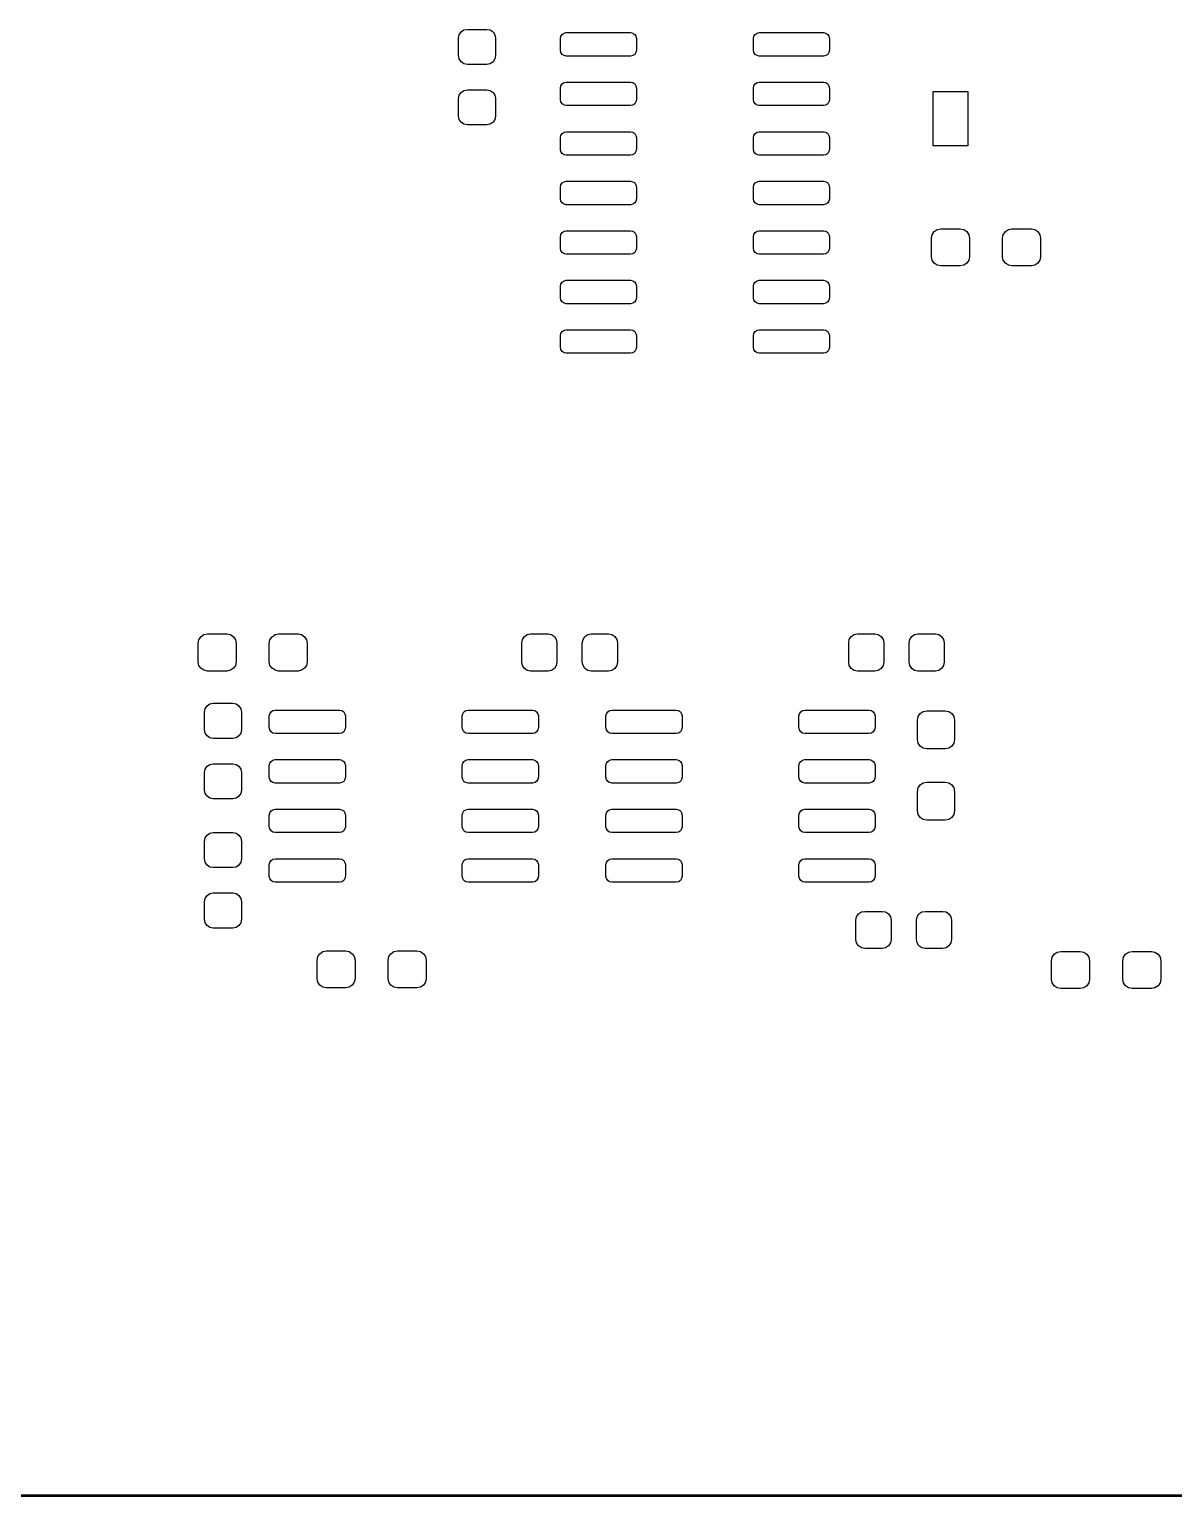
# Model space of a CAD drawing. Header units: inches. Extents: x 0.4 to 23, y -16.1 to -0.4.
# Drawn here: x 15.614 to 16.769, y -9.111 to -7.63 of the extents above; entities that cross this region are included whole.
import ezdxf

# ---------------------------------------------------------------- set-up
doc = ezdxf.new("R2010")
doc.units = ezdxf.units.IN
doc.header["$MEASUREMENT"] = 0
doc.layers.add('F.Paste', color=253, linetype='CONTINUOUS', true_color=0xb4a09a)

msp = doc.modelspace()

# ---------------------------------------------------------------- linework, layer by layer
at = {"layer": 'F.Paste', "linetype": 'CONTINUOUS'}
for p, q in [((16.0473, -7.6386), (16.048, -7.6352)), ((16.0473, -7.6563), (16.0473, -7.6386)), ((16.048, -7.6352), (16.0499, -7.6324)), ((16.0499, -7.6324), (16.0528, -7.6304)), ((16.0528, -7.6304), (16.0562, -7.6298)), ((16.0562, -7.6298), (16.0758, -7.6298)), ((16.0758, -7.6298), (16.0792, -7.6304)), ((16.0792, -7.6304), (16.0821, -7.6324)), ((16.0821, -7.6324), (16.084, -7.6352)), ((16.084, -7.6352), (16.0847, -7.6386)), ((16.0847, -7.6386), (16.0847, -7.6563)), ((16.1502, -7.639), (16.1506, -7.6368)), ((16.1502, -7.6509), (16.1502, -7.639)), ((16.1506, -7.6368), (16.1519, -7.6349)), ((16.1519, -7.6349), (16.1538, -7.6336)), ((16.1538, -7.6336), (16.1561, -7.6331)), ((16.1561, -7.6331), (16.221, -7.6331)), ((16.221, -7.6331), (16.2233, -7.6336)), ((16.2233, -7.6336), (16.2252, -7.6349)), ((16.2252, -7.6349), (16.2265, -7.6368)), ((16.2265, -7.6368), (16.2269, -7.639)), ((16.2269, -7.639), (16.2269, -7.6509)), ((16.3451, -7.639), (16.3455, -7.6368)), ((16.3451, -7.6509), (16.3451, -7.639)), ((16.3455, -7.6368), (16.3468, -7.6349)), ((16.3468, -7.6349), (16.3487, -7.6336)), ((16.3487, -7.6336), (16.351, -7.6331)), ((16.351, -7.6331), (16.4159, -7.6331)), ((16.4159, -7.6331), (16.4182, -7.6336)), ((16.4182, -7.6336), (16.4201, -7.6349)), ((16.4201, -7.6349), (16.4214, -7.6368)), ((16.4214, -7.6368), (16.4218, -7.639)), ((16.4218, -7.639), (16.4218, -7.6509)), ((16.048, -7.6597), (16.0473, -7.6563)), ((16.0847, -7.6563), (16.084, -7.6597)), ((16.1506, -7.6531), (16.1502, -7.6509)), ((16.1519, -7.655), (16.1506, -7.6531)), ((16.1538, -7.6563), (16.1519, -7.655)), ((16.1561, -7.6568), (16.1538, -7.6563)), ((16.221, -7.6568), (16.1561, -7.6568)), ((16.2233, -7.6563), (16.221, -7.6568)), ((16.2252, -7.655), (16.2233, -7.6563)), ((16.2265, -7.6531), (16.2252, -7.655)), ((16.2269, -7.6509), (16.2265, -7.6531)), ((16.3455, -7.6531), (16.3451, -7.6509)), ((16.3468, -7.655), (16.3455, -7.6531)), ((16.3487, -7.6563), (16.3468, -7.655)), ((16.351, -7.6568), (16.3487, -7.6563)), ((16.4159, -7.6568), (16.351, -7.6568)), ((16.4182, -7.6563), (16.4159, -7.6568)), ((16.4201, -7.655), (16.4182, -7.6563)), ((16.4214, -7.6531), (16.4201, -7.655)), ((16.4218, -7.6509), (16.4214, -7.6531)), ((16.0499, -7.6626), (16.048, -7.6597)), ((16.0528, -7.6645), (16.0499, -7.6626)), ((16.0562, -7.6652), (16.0528, -7.6645)), ((16.0758, -7.6652), (16.0562, -7.6652)), ((16.0792, -7.6645), (16.0758, -7.6652)), ((16.0821, -7.6626), (16.0792, -7.6645)), ((16.084, -7.6597), (16.0821, -7.6626)), ((16.1502, -7.689), (16.1506, -7.6868)), ((16.1506, -7.6868), (16.1519, -7.6849)), ((16.1519, -7.6849), (16.1538, -7.6836)), ((16.1538, -7.6836), (16.1561, -7.6831)), ((16.1561, -7.6831), (16.221, -7.6831)), ((16.221, -7.6831), (16.2233, -7.6836)), ((16.2233, -7.6836), (16.2252, -7.6849)), ((16.2252, -7.6849), (16.2265, -7.6868)), ((16.2265, -7.6868), (16.2269, -7.689)), ((16.3451, -7.689), (16.3455, -7.6868)), ((16.3455, -7.6868), (16.3468, -7.6849)), ((16.3468, -7.6849), (16.3487, -7.6836)), ((16.3487, -7.6836), (16.351, -7.6831)), ((16.351, -7.6831), (16.4159, -7.6831)), ((16.4159, -7.6831), (16.4182, -7.6836)), ((16.4182, -7.6836), (16.4201, -7.6849)), ((16.4201, -7.6849), (16.4214, -7.6868)), ((16.4214, -7.6868), (16.4218, -7.689)), ((16.0473, -7.6997), (16.048, -7.6963)), ((16.0473, -7.7174), (16.0473, -7.6997)), ((16.048, -7.6963), (16.0499, -7.6934)), ((16.0499, -7.6934), (16.0528, -7.6915)), ((16.0528, -7.6915), (16.0562, -7.6908)), ((16.0562, -7.6908), (16.0758, -7.6908)), ((16.0758, -7.6908), (16.0792, -7.6915)), ((16.0792, -7.6915), (16.0821, -7.6934)), ((16.0821, -7.6934), (16.084, -7.6963)), ((16.084, -7.6963), (16.0847, -7.6997)), ((16.0847, -7.6997), (16.0847, -7.7174)), ((16.1502, -7.7009), (16.1502, -7.689)), ((16.1506, -7.7031), (16.1502, -7.7009)), ((16.1519, -7.705), (16.1506, -7.7031)), ((16.2265, -7.7031), (16.2252, -7.705)), ((16.2269, -7.7009), (16.2265, -7.7031)), ((16.2269, -7.689), (16.2269, -7.7009)), ((16.3451, -7.7009), (16.3451, -7.689)), ((16.3455, -7.7031), (16.3451, -7.7009)), ((16.3468, -7.705), (16.3455, -7.7031)), ((16.4214, -7.7031), (16.4201, -7.705)), ((16.4218, -7.7009), (16.4214, -7.7031)), ((16.4218, -7.689), (16.4218, -7.7009)), ((16.5266, -7.7475), (16.5266, -7.6925)), ((16.5266, -7.6925), (16.5616, -7.6925)), ((16.5616, -7.6925), (16.5616, -7.7475)), ((16.048, -7.7208), (16.0473, -7.7174)), ((16.0847, -7.7174), (16.084, -7.7208)), ((16.1538, -7.7063), (16.1519, -7.705)), ((16.1561, -7.7068), (16.1538, -7.7063)), ((16.221, -7.7068), (16.1561, -7.7068)), ((16.2233, -7.7063), (16.221, -7.7068)), ((16.2252, -7.705), (16.2233, -7.7063)), ((16.3487, -7.7063), (16.3468, -7.705)), ((16.351, -7.7068), (16.3487, -7.7063)), ((16.4159, -7.7068), (16.351, -7.7068)), ((16.4182, -7.7063), (16.4159, -7.7068)), ((16.4201, -7.705), (16.4182, -7.7063)), ((16.0499, -7.7236), (16.048, -7.7208)), ((16.0528, -7.7256), (16.0499, -7.7236)), ((16.0562, -7.7262), (16.0528, -7.7256)), ((16.0758, -7.7262), (16.0562, -7.7262)), ((16.0792, -7.7256), (16.0758, -7.7262)), ((16.0821, -7.7236), (16.0792, -7.7256)), ((16.084, -7.7208), (16.0821, -7.7236)), ((16.1502, -7.739), (16.1506, -7.7368)), ((16.1502, -7.7509), (16.1502, -7.739)), ((16.1506, -7.7368), (16.1519, -7.7349)), ((16.1519, -7.7349), (16.1538, -7.7336)), ((16.1538, -7.7336), (16.1561, -7.7331)), ((16.1561, -7.7331), (16.221, -7.7331)), ((16.221, -7.7331), (16.2233, -7.7336)), ((16.2233, -7.7336), (16.2252, -7.7349)), ((16.2252, -7.7349), (16.2265, -7.7368)), ((16.2265, -7.7368), (16.2269, -7.739)), ((16.2269, -7.739), (16.2269, -7.7509)), ((16.3451, -7.739), (16.3455, -7.7368)), ((16.3451, -7.7509), (16.3451, -7.739)), ((16.3455, -7.7368), (16.3468, -7.7349)), ((16.3468, -7.7349), (16.3487, -7.7336)), ((16.3487, -7.7336), (16.351, -7.7331)), ((16.351, -7.7331), (16.4159, -7.7331)), ((16.4159, -7.7331), (16.4182, -7.7336)), ((16.4182, -7.7336), (16.4201, -7.7349)), ((16.4201, -7.7349), (16.4214, -7.7368)), ((16.4214, -7.7368), (16.4218, -7.739)), ((16.4218, -7.739), (16.4218, -7.7509)), ((16.5616, -7.7475), (16.5266, -7.7475)), ((16.1506, -7.7531), (16.1502, -7.7509)), ((16.1519, -7.755), (16.1506, -7.7531)), ((16.1538, -7.7563), (16.1519, -7.755)), ((16.1561, -7.7568), (16.1538, -7.7563)), ((16.221, -7.7568), (16.1561, -7.7568)), ((16.2233, -7.7563), (16.221, -7.7568)), ((16.2252, -7.755), (16.2233, -7.7563)), ((16.2265, -7.7531), (16.2252, -7.755)), ((16.2269, -7.7509), (16.2265, -7.7531)), ((16.3455, -7.7531), (16.3451, -7.7509)), ((16.3468, -7.755), (16.3455, -7.7531)), ((16.3487, -7.7563), (16.3468, -7.755)), ((16.351, -7.7568), (16.3487, -7.7563)), ((16.4159, -7.7568), (16.351, -7.7568)), ((16.4182, -7.7563), (16.4159, -7.7568)), ((16.4201, -7.755), (16.4182, -7.7563)), ((16.4214, -7.7531), (16.4201, -7.755)), ((16.4218, -7.7509), (16.4214, -7.7531)), ((16.1502, -7.789), (16.1506, -7.7868)), ((16.1502, -7.8009), (16.1502, -7.789)), ((16.1506, -7.7868), (16.1519, -7.7849)), ((16.1519, -7.7849), (16.1538, -7.7836)), ((16.1538, -7.7836), (16.1561, -7.7831)), ((16.1561, -7.7831), (16.221, -7.7831)), ((16.221, -7.7831), (16.2233, -7.7836)), ((16.2233, -7.7836), (16.2252, -7.7849)), ((16.2252, -7.7849), (16.2265, -7.7868)), ((16.2265, -7.7868), (16.2269, -7.789)), ((16.2269, -7.789), (16.2269, -7.8009)), ((16.3451, -7.789), (16.3455, -7.7868)), ((16.3451, -7.8009), (16.3451, -7.789)), ((16.3455, -7.7868), (16.3468, -7.7849)), ((16.3468, -7.7849), (16.3487, -7.7836)), ((16.3487, -7.7836), (16.351, -7.7831)), ((16.351, -7.7831), (16.4159, -7.7831)), ((16.4159, -7.7831), (16.4182, -7.7836)), ((16.4182, -7.7836), (16.4201, -7.7849)), ((16.4201, -7.7849), (16.4214, -7.7868)), ((16.4214, -7.7868), (16.4218, -7.789)), ((16.4218, -7.789), (16.4218, -7.8009)), ((16.1506, -7.8031), (16.1502, -7.8009)), ((16.1519, -7.805), (16.1506, -7.8031)), ((16.1538, -7.8063), (16.1519, -7.805)), ((16.1561, -7.8068), (16.1538, -7.8063)), ((16.221, -7.8068), (16.1561, -7.8068)), ((16.2233, -7.8063), (16.221, -7.8068)), ((16.2252, -7.805), (16.2233, -7.8063)), ((16.2265, -7.8031), (16.2252, -7.805)), ((16.2269, -7.8009), (16.2265, -7.8031)), ((16.3455, -7.8031), (16.3451, -7.8009)), ((16.3468, -7.805), (16.3455, -7.8031)), ((16.3487, -7.8063), (16.3468, -7.805)), ((16.351, -7.8068), (16.3487, -7.8063)), ((16.4159, -7.8068), (16.351, -7.8068)), ((16.4182, -7.8063), (16.4159, -7.8068)), ((16.4201, -7.805), (16.4182, -7.8063)), ((16.4214, -7.8031), (16.4201, -7.805)), ((16.4218, -7.8009), (16.4214, -7.8031)), ((16.1506, -7.8368), (16.1519, -7.8349)), ((16.1519, -7.8349), (16.1538, -7.8336)), ((16.1538, -7.8336), (16.1561, -7.8331)), ((16.1561, -7.8331), (16.221, -7.8331)), ((16.221, -7.8331), (16.2233, -7.8336)), ((16.2233, -7.8336), (16.2252, -7.8349)), ((16.2252, -7.8349), (16.2265, -7.8368)), ((16.3455, -7.8368), (16.3468, -7.8349)), ((16.3468, -7.8349), (16.3487, -7.8336)), ((16.3487, -7.8336), (16.351, -7.8331)), ((16.351, -7.8331), (16.4159, -7.8331)), ((16.4159, -7.8331), (16.4182, -7.8336)), ((16.4182, -7.8336), (16.4201, -7.8349)), ((16.4201, -7.8349), (16.4214, -7.8368)), ((16.5256, -7.8371), (16.5276, -7.834)), ((16.5276, -7.834), (16.5307, -7.832)), ((16.5307, -7.832), (16.5342, -7.8313)), ((16.5342, -7.8313), (16.5539, -7.8313)), ((16.5539, -7.8313), (16.5575, -7.832)), ((16.5575, -7.832), (16.5605, -7.834)), ((16.5605, -7.834), (16.5626, -7.8371)), ((16.5974, -7.8371), (16.5995, -7.834)), ((16.5995, -7.834), (16.6025, -7.832)), ((16.6025, -7.832), (16.6061, -7.8313)), ((16.6061, -7.8313), (16.6258, -7.8313)), ((16.6258, -7.8313), (16.6293, -7.832)), ((16.6293, -7.832), (16.6324, -7.834)), ((16.6324, -7.834), (16.6344, -7.8371)), ((16.1502, -7.839), (16.1506, -7.8368)), ((16.1502, -7.8509), (16.1502, -7.839)), ((16.1506, -7.8531), (16.1502, -7.8509)), ((16.2265, -7.8368), (16.2269, -7.839)), ((16.2269, -7.8509), (16.2265, -7.8531)), ((16.2269, -7.839), (16.2269, -7.8509)), ((16.3451, -7.839), (16.3455, -7.8368)), ((16.3451, -7.8509), (16.3451, -7.839)), ((16.3455, -7.8531), (16.3451, -7.8509)), ((16.4214, -7.8368), (16.4218, -7.839)), ((16.4218, -7.8509), (16.4214, -7.8531)), ((16.4218, -7.839), (16.4218, -7.8509)), ((16.5249, -7.8406), (16.5256, -7.8371)), ((16.5249, -7.8594), (16.5249, -7.8406)), ((16.5626, -7.8371), (16.5633, -7.8406)), ((16.5633, -7.8406), (16.5633, -7.8594)), ((16.5967, -7.8406), (16.5974, -7.8371)), ((16.5967, -7.8594), (16.5967, -7.8406)), ((16.6344, -7.8371), (16.6351, -7.8406)), ((16.6351, -7.8406), (16.6351, -7.8594)), ((16.1519, -7.855), (16.1506, -7.8531)), ((16.1538, -7.8563), (16.1519, -7.855)), ((16.1561, -7.8568), (16.1538, -7.8563)), ((16.221, -7.8568), (16.1561, -7.8568)), ((16.2233, -7.8563), (16.221, -7.8568)), ((16.2252, -7.855), (16.2233, -7.8563)), ((16.2265, -7.8531), (16.2252, -7.855)), ((16.3468, -7.855), (16.3455, -7.8531)), ((16.3487, -7.8563), (16.3468, -7.855)), ((16.351, -7.8568), (16.3487, -7.8563)), ((16.4159, -7.8568), (16.351, -7.8568)), ((16.4182, -7.8563), (16.4159, -7.8568)), ((16.4201, -7.855), (16.4182, -7.8563)), ((16.4214, -7.8531), (16.4201, -7.855)), ((16.5256, -7.8629), (16.5249, -7.8594)), ((16.5276, -7.866), (16.5256, -7.8629)), ((16.5307, -7.868), (16.5276, -7.866)), ((16.5605, -7.866), (16.5575, -7.868)), ((16.5626, -7.8629), (16.5605, -7.866)), ((16.5633, -7.8594), (16.5626, -7.8629)), ((16.5974, -7.8629), (16.5967, -7.8594)), ((16.5995, -7.866), (16.5974, -7.8629)), ((16.6025, -7.868), (16.5995, -7.866)), ((16.6324, -7.866), (16.6293, -7.868)), ((16.6344, -7.8629), (16.6324, -7.866)), ((16.6351, -7.8594), (16.6344, -7.8629)), ((16.5342, -7.8687), (16.5307, -7.868)), ((16.5539, -7.8687), (16.5342, -7.8687)), ((16.5575, -7.868), (16.5539, -7.8687)), ((16.6061, -7.8687), (16.6025, -7.868)), ((16.6258, -7.8687), (16.6061, -7.8687)), ((16.6293, -7.868), (16.6258, -7.8687)), ((16.1502, -7.889), (16.1506, -7.8868)), ((16.1502, -7.9009), (16.1502, -7.889)), ((16.1506, -7.8868), (16.1519, -7.8849)), ((16.1519, -7.8849), (16.1538, -7.8836)), ((16.1538, -7.8836), (16.1561, -7.8831)), ((16.1561, -7.8831), (16.221, -7.8831)), ((16.221, -7.8831), (16.2233, -7.8836)), ((16.2233, -7.8836), (16.2252, -7.8849)), ((16.2252, -7.8849), (16.2265, -7.8868)), ((16.2265, -7.8868), (16.2269, -7.889)), ((16.2269, -7.889), (16.2269, -7.9009)), ((16.3451, -7.889), (16.3455, -7.8868)), ((16.3451, -7.9009), (16.3451, -7.889)), ((16.3455, -7.8868), (16.3468, -7.8849)), ((16.3468, -7.8849), (16.3487, -7.8836)), ((16.3487, -7.8836), (16.351, -7.8831)), ((16.351, -7.8831), (16.4159, -7.8831)), ((16.4159, -7.8831), (16.4182, -7.8836)), ((16.4182, -7.8836), (16.4201, -7.8849)), ((16.4201, -7.8849), (16.4214, -7.8868)), ((16.4214, -7.8868), (16.4218, -7.889)), ((16.4218, -7.889), (16.4218, -7.9009)), ((16.1506, -7.9031), (16.1502, -7.9009)), ((16.1519, -7.905), (16.1506, -7.9031)), ((16.1538, -7.9063), (16.1519, -7.905)), ((16.1561, -7.9068), (16.1538, -7.9063)), ((16.221, -7.9068), (16.1561, -7.9068)), ((16.2233, -7.9063), (16.221, -7.9068)), ((16.2252, -7.905), (16.2233, -7.9063)), ((16.2265, -7.9031), (16.2252, -7.905)), ((16.2269, -7.9009), (16.2265, -7.9031)), ((16.3455, -7.9031), (16.3451, -7.9009)), ((16.3468, -7.905), (16.3455, -7.9031)), ((16.3487, -7.9063), (16.3468, -7.905)), ((16.351, -7.9068), (16.3487, -7.9063)), ((16.4159, -7.9068), (16.351, -7.9068)), ((16.4182, -7.9063), (16.4159, -7.9068)), ((16.4201, -7.905), (16.4182, -7.9063)), ((16.4214, -7.9031), (16.4201, -7.905)), ((16.4218, -7.9009), (16.4214, -7.9031)), ((16.1502, -7.939), (16.1506, -7.9368)), ((16.1502, -7.9509), (16.1502, -7.939)), ((16.1506, -7.9368), (16.1519, -7.9349)), ((16.1519, -7.9349), (16.1538, -7.9336)), ((16.1538, -7.9336), (16.1561, -7.9331)), ((16.1561, -7.9331), (16.221, -7.9331)), ((16.221, -7.9331), (16.2233, -7.9336)), ((16.2233, -7.9336), (16.2252, -7.9349)), ((16.2252, -7.9349), (16.2265, -7.9368)), ((16.2265, -7.9368), (16.2269, -7.939)), ((16.2269, -7.939), (16.2269, -7.9509)), ((16.3451, -7.939), (16.3455, -7.9368)), ((16.3451, -7.9509), (16.3451, -7.939)), ((16.3455, -7.9368), (16.3468, -7.9349)), ((16.3468, -7.9349), (16.3487, -7.9336)), ((16.3487, -7.9336), (16.351, -7.9331)), ((16.351, -7.9331), (16.4159, -7.9331)), ((16.4159, -7.9331), (16.4182, -7.9336)), ((16.4182, -7.9336), (16.4201, -7.9349)), ((16.4201, -7.9349), (16.4214, -7.9368)), ((16.4214, -7.9368), (16.4218, -7.939)), ((16.4218, -7.939), (16.4218, -7.9509)), ((16.1506, -7.9531), (16.1502, -7.9509)), ((16.1519, -7.955), (16.1506, -7.9531)), ((16.1538, -7.9563), (16.1519, -7.955)), ((16.2252, -7.955), (16.2233, -7.9563)), ((16.2265, -7.9531), (16.2252, -7.955)), ((16.2269, -7.9509), (16.2265, -7.9531)), ((16.3455, -7.9531), (16.3451, -7.9509)), ((16.3468, -7.955), (16.3455, -7.9531)), ((16.3487, -7.9563), (16.3468, -7.955)), ((16.4201, -7.955), (16.4182, -7.9563)), ((16.4214, -7.9531), (16.4201, -7.955)), ((16.4218, -7.9509), (16.4214, -7.9531)), ((16.1561, -7.9568), (16.1538, -7.9563)), ((16.221, -7.9568), (16.1561, -7.9568)), ((16.2233, -7.9563), (16.221, -7.9568)), ((16.351, -7.9568), (16.3487, -7.9563)), ((16.4159, -7.9568), (16.351, -7.9568)), ((16.4182, -7.9563), (16.4159, -7.9568)), ((15.7844, -8.2496), (15.7851, -8.246)), ((15.7844, -8.2683), (15.7844, -8.2496)), ((15.7851, -8.246), (15.7871, -8.243)), ((15.7871, -8.243), (15.7901, -8.2409)), ((15.7901, -8.2409), (15.7937, -8.2402)), ((15.7937, -8.2402), (15.8134, -8.2402)), ((15.8134, -8.2402), (15.817, -8.2409)), ((15.817, -8.2409), (15.82, -8.243)), ((15.82, -8.243), (15.822, -8.246)), ((15.822, -8.246), (15.8228, -8.2496)), ((15.8228, -8.2496), (15.8228, -8.2683)), ((15.8562, -8.2496), (15.8569, -8.246)), ((15.8562, -8.2683), (15.8562, -8.2496)), ((15.8569, -8.246), (15.859, -8.243)), ((15.859, -8.243), (15.862, -8.2409)), ((15.862, -8.2409), (15.8656, -8.2402)), ((15.8656, -8.2402), (15.8853, -8.2402)), ((15.8853, -8.2402), (15.8888, -8.2409)), ((15.8888, -8.2409), (15.8919, -8.243)), ((15.8919, -8.243), (15.8939, -8.246)), ((15.8939, -8.246), (15.8946, -8.2496)), ((15.8946, -8.2496), (15.8946, -8.2683)), ((16.1113, -8.2491), (16.1119, -8.2457)), ((16.1113, -8.2688), (16.1113, -8.2491)), ((16.1119, -8.2457), (16.1139, -8.2428)), ((16.1139, -8.2428), (16.1167, -8.2409)), ((16.1167, -8.2409), (16.1201, -8.2402)), ((16.1201, -8.2402), (16.1378, -8.2402)), ((16.1378, -8.2402), (16.1412, -8.2409)), ((16.1412, -8.2409), (16.1441, -8.2428)), ((16.1441, -8.2428), (16.146, -8.2457)), ((16.146, -8.2457), (16.1467, -8.2491)), ((16.1467, -8.2491), (16.1467, -8.2688)), ((16.1723, -8.2491), (16.173, -8.2457)), ((16.1723, -8.2688), (16.1723, -8.2491)), ((16.173, -8.2457), (16.1749, -8.2428)), ((16.1749, -8.2428), (16.1778, -8.2409)), ((16.1778, -8.2409), (16.1811, -8.2402)), ((16.1811, -8.2402), (16.1989, -8.2402)), ((16.1989, -8.2402), (16.2022, -8.2409)), ((16.2022, -8.2409), (16.2051, -8.2428)), ((16.2051, -8.2428), (16.207, -8.2457)), ((16.207, -8.2457), (16.2077, -8.2491)), ((16.2077, -8.2491), (16.2077, -8.2688)), ((16.4413, -8.2491), (16.4419, -8.2457)), ((16.4413, -8.2688), (16.4413, -8.2491)), ((16.4419, -8.2457), (16.4439, -8.2428)), ((16.4439, -8.2428), (16.4467, -8.2409)), ((16.4467, -8.2409), (16.4501, -8.2402)), ((16.4501, -8.2402), (16.4678, -8.2402)), ((16.4678, -8.2402), (16.4712, -8.2409)), ((16.4712, -8.2409), (16.4741, -8.2428)), ((16.4741, -8.2428), (16.476, -8.2457)), ((16.476, -8.2457), (16.4767, -8.2491)), ((16.4767, -8.2491), (16.4767, -8.2688)), ((16.5023, -8.2491), (16.503, -8.2457)), ((16.5023, -8.2688), (16.5023, -8.2491)), ((16.503, -8.2457), (16.5049, -8.2428)), ((16.5049, -8.2428), (16.5078, -8.2409)), ((16.5078, -8.2409), (16.5111, -8.2402)), ((16.5111, -8.2402), (16.5289, -8.2402)), ((16.5289, -8.2402), (16.5322, -8.2409)), ((16.5322, -8.2409), (16.5351, -8.2428)), ((16.5351, -8.2428), (16.537, -8.2457)), ((16.537, -8.2457), (16.5377, -8.2491)), ((16.5377, -8.2491), (16.5377, -8.2688)), ((15.7851, -8.2719), (15.7844, -8.2683)), ((15.7871, -8.2749), (15.7851, -8.2719)), ((15.7901, -8.2769), (15.7871, -8.2749)), ((15.7937, -8.2776), (15.7901, -8.2769)), ((15.8134, -8.2776), (15.7937, -8.2776)), ((15.817, -8.2769), (15.8134, -8.2776)), ((15.82, -8.2749), (15.817, -8.2769)), ((15.822, -8.2719), (15.82, -8.2749)), ((15.8228, -8.2683), (15.822, -8.2719)), ((15.8569, -8.2719), (15.8562, -8.2683)), ((15.859, -8.2749), (15.8569, -8.2719)), ((15.862, -8.2769), (15.859, -8.2749)), ((15.8656, -8.2776), (15.862, -8.2769)), ((15.8853, -8.2776), (15.8656, -8.2776)), ((15.8888, -8.2769), (15.8853, -8.2776)), ((15.8919, -8.2749), (15.8888, -8.2769)), ((15.8939, -8.2719), (15.8919, -8.2749)), ((15.8946, -8.2683), (15.8939, -8.2719)), ((16.1119, -8.2722), (16.1113, -8.2688)), ((16.1139, -8.275), (16.1119, -8.2722)), ((16.1167, -8.277), (16.1139, -8.275)), ((16.1201, -8.2776), (16.1167, -8.277)), ((16.1378, -8.2776), (16.1201, -8.2776)), ((16.1412, -8.277), (16.1378, -8.2776)), ((16.1441, -8.275), (16.1412, -8.277)), ((16.146, -8.2722), (16.1441, -8.275)), ((16.1467, -8.2688), (16.146, -8.2722)), ((16.173, -8.2722), (16.1723, -8.2688)), ((16.1749, -8.275), (16.173, -8.2722)), ((16.1778, -8.277), (16.1749, -8.275)), ((16.1811, -8.2776), (16.1778, -8.277)), ((16.1989, -8.2776), (16.1811, -8.2776)), ((16.2022, -8.277), (16.1989, -8.2776)), ((16.2051, -8.275), (16.2022, -8.277)), ((16.207, -8.2722), (16.2051, -8.275)), ((16.2077, -8.2688), (16.207, -8.2722)), ((16.4419, -8.2722), (16.4413, -8.2688)), ((16.4439, -8.275), (16.4419, -8.2722)), ((16.4467, -8.277), (16.4439, -8.275)), ((16.4501, -8.2776), (16.4467, -8.277)), ((16.4678, -8.2776), (16.4501, -8.2776)), ((16.4712, -8.277), (16.4678, -8.2776)), ((16.4741, -8.275), (16.4712, -8.277)), ((16.476, -8.2722), (16.4741, -8.275)), ((16.4767, -8.2688), (16.476, -8.2722)), ((16.503, -8.2722), (16.5023, -8.2688)), ((16.5049, -8.275), (16.503, -8.2722)), ((16.5078, -8.277), (16.5049, -8.275)), ((16.5111, -8.2776), (16.5078, -8.277)), ((16.5289, -8.2776), (16.5111, -8.2776)), ((16.5322, -8.277), (16.5289, -8.2776)), ((16.5351, -8.275), (16.5322, -8.277)), ((16.537, -8.2722), (16.5351, -8.275)), ((16.5377, -8.2688), (16.537, -8.2722)), ((15.7963, -8.3109), (15.7996, -8.3102)), ((15.7996, -8.3102), (15.8193, -8.3102)), ((15.8193, -8.3102), (15.8227, -8.3109)), ((15.7908, -8.3191), (15.7915, -8.3157)), ((15.7908, -8.3368), (15.7908, -8.3191)), ((15.7915, -8.3157), (15.7934, -8.3128)), ((15.7934, -8.3128), (15.7963, -8.3109)), ((15.8227, -8.3109), (15.8256, -8.3128)), ((15.8256, -8.3128), (15.8275, -8.3157)), ((15.8275, -8.3157), (15.8282, -8.3191)), ((15.8282, -8.3191), (15.8282, -8.3368)), ((15.8562, -8.323), (15.8567, -8.3208)), ((15.8562, -8.3348), (15.8562, -8.323)), ((15.8567, -8.3208), (15.858, -8.3189)), ((15.858, -8.3189), (15.8599, -8.3176)), ((15.8599, -8.3176), (15.8621, -8.3171)), ((15.8621, -8.3171), (15.9271, -8.3171)), ((15.9271, -8.3171), (15.9293, -8.3176)), ((15.9293, -8.3176), (15.9313, -8.3189)), ((15.9313, -8.3189), (15.9325, -8.3208)), ((15.9325, -8.3208), (15.933, -8.323)), ((15.933, -8.323), (15.933, -8.3348)), ((16.0511, -8.323), (16.0516, -8.3208)), ((16.0511, -8.3348), (16.0511, -8.323)), ((16.0516, -8.3208), (16.0528, -8.3189)), ((16.0528, -8.3189), (16.0547, -8.3176)), ((16.0547, -8.3176), (16.057, -8.3171)), ((16.057, -8.3171), (16.122, -8.3171)), ((16.122, -8.3171), (16.1242, -8.3176)), ((16.1242, -8.3176), (16.1261, -8.3189)), ((16.1261, -8.3189), (16.1274, -8.3208)), ((16.1274, -8.3208), (16.1279, -8.323)), ((16.1279, -8.323), (16.1279, -8.3348)), ((16.1962, -8.323), (16.1967, -8.3208)), ((16.1962, -8.3348), (16.1962, -8.323)), ((16.1967, -8.3208), (16.198, -8.3189)), ((16.198, -8.3189), (16.1999, -8.3176)), ((16.1999, -8.3176), (16.2021, -8.3171)), ((16.2021, -8.3171), (16.2671, -8.3171)), ((16.2671, -8.3171), (16.2693, -8.3176)), ((16.2693, -8.3176), (16.2713, -8.3189)), ((16.2713, -8.3189), (16.2725, -8.3208)), ((16.2725, -8.3208), (16.273, -8.323)), ((16.273, -8.323), (16.273, -8.3348)), ((16.3911, -8.323), (16.3916, -8.3208)), ((16.3911, -8.3348), (16.3911, -8.323)), ((16.3916, -8.3208), (16.3928, -8.3189)), ((16.3928, -8.3189), (16.3947, -8.3176)), ((16.3947, -8.3176), (16.397, -8.3171)), ((16.397, -8.3171), (16.462, -8.3171)), ((16.462, -8.3171), (16.4642, -8.3176)), ((16.4642, -8.3176), (16.4661, -8.3189)), ((16.4661, -8.3189), (16.4674, -8.3208)), ((16.4674, -8.3208), (16.4679, -8.323)), ((16.4679, -8.323), (16.4679, -8.3348)), ((16.5108, -8.3272), (16.5115, -8.3237)), ((16.5115, -8.3237), (16.5135, -8.3206)), ((16.5135, -8.3206), (16.5166, -8.3186)), ((16.5166, -8.3186), (16.5201, -8.3179)), ((16.5201, -8.3179), (16.5388, -8.3179)), ((16.5388, -8.3179), (16.5424, -8.3186)), ((16.5424, -8.3186), (16.5455, -8.3206)), ((16.5455, -8.3206), (16.5475, -8.3237)), ((16.5475, -8.3237), (16.5482, -8.3272)), ((15.7915, -8.3402), (15.7908, -8.3368)), ((15.7934, -8.343), (15.7915, -8.3402)), ((15.8275, -8.3402), (15.8256, -8.343)), ((15.8282, -8.3368), (15.8275, -8.3402)), ((15.8567, -8.3371), (15.8562, -8.3348)), ((15.858, -8.339), (15.8567, -8.3371)), ((15.8599, -8.3403), (15.858, -8.339)), ((15.8621, -8.3407), (15.8599, -8.3403)), ((15.9293, -8.3403), (15.9271, -8.3407)), ((15.9313, -8.339), (15.9293, -8.3403)), ((15.9325, -8.3371), (15.9313, -8.339)), ((15.933, -8.3348), (15.9325, -8.3371)), ((16.0516, -8.3371), (16.0511, -8.3348)), ((16.0528, -8.339), (16.0516, -8.3371)), ((16.0547, -8.3403), (16.0528, -8.339)), ((16.057, -8.3407), (16.0547, -8.3403)), ((16.1242, -8.3403), (16.122, -8.3407)), ((16.1261, -8.339), (16.1242, -8.3403)), ((16.1274, -8.3371), (16.1261, -8.339)), ((16.1279, -8.3348), (16.1274, -8.3371)), ((16.1967, -8.3371), (16.1962, -8.3348)), ((16.198, -8.339), (16.1967, -8.3371)), ((16.1999, -8.3403), (16.198, -8.339)), ((16.2021, -8.3407), (16.1999, -8.3403)), ((16.2693, -8.3403), (16.2671, -8.3407)), ((16.2713, -8.339), (16.2693, -8.3403)), ((16.2725, -8.3371), (16.2713, -8.339)), ((16.273, -8.3348), (16.2725, -8.3371)), ((16.3916, -8.3371), (16.3911, -8.3348)), ((16.3928, -8.339), (16.3916, -8.3371)), ((16.3947, -8.3403), (16.3928, -8.339)), ((16.397, -8.3407), (16.3947, -8.3403)), ((16.4642, -8.3403), (16.462, -8.3407)), ((16.4661, -8.339), (16.4642, -8.3403)), ((16.4674, -8.3371), (16.4661, -8.339)), ((16.4679, -8.3348), (16.4674, -8.3371)), ((16.5108, -8.3469), (16.5108, -8.3272)), ((16.5482, -8.3272), (16.5482, -8.3469)), ((15.7963, -8.345), (15.7934, -8.343)), ((15.7996, -8.3456), (15.7963, -8.345)), ((15.8193, -8.3456), (15.7996, -8.3456)), ((15.8227, -8.345), (15.8193, -8.3456)), ((15.8256, -8.343), (15.8227, -8.345)), ((15.9271, -8.3407), (15.8621, -8.3407)), ((16.122, -8.3407), (16.057, -8.3407)), ((16.2671, -8.3407), (16.2021, -8.3407)), ((16.462, -8.3407), (16.397, -8.3407)), ((16.5115, -8.3505), (16.5108, -8.3469)), ((16.5135, -8.3535), (16.5115, -8.3505)), ((16.5166, -8.3556), (16.5135, -8.3535)), ((16.5455, -8.3535), (16.5424, -8.3556)), ((16.5475, -8.3505), (16.5455, -8.3535)), ((16.5482, -8.3469), (16.5475, -8.3505)), ((15.8567, -8.3708), (15.858, -8.3689)), ((15.858, -8.3689), (15.8599, -8.3676)), ((15.8599, -8.3676), (15.8621, -8.3671)), ((15.8621, -8.3671), (15.9271, -8.3671)), ((15.9271, -8.3671), (15.9293, -8.3676)), ((15.9293, -8.3676), (15.9313, -8.3689)), ((15.9313, -8.3689), (15.9325, -8.3708)), ((16.0516, -8.3708), (16.0528, -8.3689)), ((16.0528, -8.3689), (16.0547, -8.3676)), ((16.0547, -8.3676), (16.057, -8.3671)), ((16.057, -8.3671), (16.122, -8.3671)), ((16.122, -8.3671), (16.1242, -8.3676)), ((16.1242, -8.3676), (16.1261, -8.3689)), ((16.1261, -8.3689), (16.1274, -8.3708)), ((16.1967, -8.3708), (16.198, -8.3689)), ((16.198, -8.3689), (16.1999, -8.3676)), ((16.1999, -8.3676), (16.2021, -8.3671)), ((16.2021, -8.3671), (16.2671, -8.3671)), ((16.2671, -8.3671), (16.2693, -8.3676)), ((16.2693, -8.3676), (16.2713, -8.3689)), ((16.2713, -8.3689), (16.2725, -8.3708)), ((16.3916, -8.3708), (16.3928, -8.3689)), ((16.3928, -8.3689), (16.3947, -8.3676)), ((16.3947, -8.3676), (16.397, -8.3671)), ((16.397, -8.3671), (16.462, -8.3671)), ((16.462, -8.3671), (16.4642, -8.3676)), ((16.4642, -8.3676), (16.4661, -8.3689)), ((16.4661, -8.3689), (16.4674, -8.3708)), ((16.5201, -8.3563), (16.5166, -8.3556)), ((16.5388, -8.3563), (16.5201, -8.3563)), ((16.5424, -8.3556), (16.5388, -8.3563)), ((15.7908, -8.3801), (15.7915, -8.3767)), ((15.7908, -8.3978), (15.7908, -8.3801)), ((15.7915, -8.3767), (15.7934, -8.3738)), ((15.7934, -8.3738), (15.7963, -8.3719)), ((15.7963, -8.3719), (15.7996, -8.3712)), ((15.7996, -8.3712), (15.8193, -8.3712)), ((15.8193, -8.3712), (15.8227, -8.3719)), ((15.8227, -8.3719), (15.8256, -8.3738)), ((15.8256, -8.3738), (15.8275, -8.3767)), ((15.8275, -8.3767), (15.8282, -8.3801)), ((15.8282, -8.3801), (15.8282, -8.3978)), ((15.8562, -8.373), (15.8567, -8.3708)), ((15.8562, -8.3848), (15.8562, -8.373)), ((15.8567, -8.3871), (15.8562, -8.3848)), ((15.9325, -8.3708), (15.933, -8.373)), ((15.933, -8.3848), (15.9325, -8.3871)), ((15.933, -8.373), (15.933, -8.3848)), ((16.0511, -8.373), (16.0516, -8.3708)), ((16.0511, -8.3848), (16.0511, -8.373)), ((16.0516, -8.3871), (16.0511, -8.3848)), ((16.1274, -8.3708), (16.1279, -8.373)), ((16.1279, -8.3848), (16.1274, -8.3871)), ((16.1279, -8.373), (16.1279, -8.3848)), ((16.1962, -8.373), (16.1967, -8.3708)), ((16.1962, -8.3848), (16.1962, -8.373)), ((16.1967, -8.3871), (16.1962, -8.3848)), ((16.2725, -8.3708), (16.273, -8.373)), ((16.273, -8.3848), (16.2725, -8.3871)), ((16.273, -8.373), (16.273, -8.3848)), ((16.3911, -8.373), (16.3916, -8.3708)), ((16.3911, -8.3848), (16.3911, -8.373)), ((16.3916, -8.3871), (16.3911, -8.3848)), ((16.4674, -8.3708), (16.4679, -8.373)), ((16.4679, -8.3848), (16.4674, -8.3871)), ((16.4679, -8.373), (16.4679, -8.3848)), ((15.7915, -8.4012), (15.7908, -8.3978)), ((15.8282, -8.3978), (15.8275, -8.4012)), ((15.858, -8.389), (15.8567, -8.3871)), ((15.8599, -8.3903), (15.858, -8.389)), ((15.8621, -8.3907), (15.8599, -8.3903)), ((15.9271, -8.3907), (15.8621, -8.3907)), ((15.9293, -8.3903), (15.9271, -8.3907)), ((15.9313, -8.389), (15.9293, -8.3903)), ((15.9325, -8.3871), (15.9313, -8.389)), ((16.0528, -8.389), (16.0516, -8.3871)), ((16.0547, -8.3903), (16.0528, -8.389)), ((16.057, -8.3907), (16.0547, -8.3903)), ((16.122, -8.3907), (16.057, -8.3907)), ((16.1242, -8.3903), (16.122, -8.3907)), ((16.1261, -8.389), (16.1242, -8.3903)), ((16.1274, -8.3871), (16.1261, -8.389)), ((16.198, -8.389), (16.1967, -8.3871)), ((16.1999, -8.3903), (16.198, -8.389)), ((16.2021, -8.3907), (16.1999, -8.3903)), ((16.2671, -8.3907), (16.2021, -8.3907)), ((16.2693, -8.3903), (16.2671, -8.3907)), ((16.2713, -8.389), (16.2693, -8.3903)), ((16.2725, -8.3871), (16.2713, -8.389)), ((16.3928, -8.389), (16.3916, -8.3871)), ((16.3947, -8.3903), (16.3928, -8.389)), ((16.397, -8.3907), (16.3947, -8.3903)), ((16.462, -8.3907), (16.397, -8.3907)), ((16.4642, -8.3903), (16.462, -8.3907)), ((16.4661, -8.389), (16.4642, -8.3903)), ((16.4674, -8.3871), (16.4661, -8.389)), ((16.5108, -8.3991), (16.5115, -8.3955)), ((16.5108, -8.4188), (16.5108, -8.3991)), ((16.5115, -8.3955), (16.5135, -8.3925)), ((16.5135, -8.3925), (16.5166, -8.3905)), ((16.5166, -8.3905), (16.5201, -8.3897)), ((16.5201, -8.3897), (16.5388, -8.3897)), ((16.5388, -8.3897), (16.5424, -8.3905)), ((16.5424, -8.3905), (16.5455, -8.3925)), ((16.5455, -8.3925), (16.5475, -8.3955)), ((16.5475, -8.3955), (16.5482, -8.3991)), ((16.5482, -8.3991), (16.5482, -8.4188)), ((15.7934, -8.4041), (15.7915, -8.4012)), ((15.7963, -8.406), (15.7934, -8.4041)), ((15.7996, -8.4067), (15.7963, -8.406)), ((15.8193, -8.4067), (15.7996, -8.4067)), ((15.8227, -8.406), (15.8193, -8.4067)), ((15.8256, -8.4041), (15.8227, -8.406)), ((15.8275, -8.4012), (15.8256, -8.4041)), ((15.8562, -8.423), (15.8567, -8.4208)), ((15.8562, -8.4348), (15.8562, -8.423)), ((15.8567, -8.4208), (15.858, -8.4189)), ((15.858, -8.4189), (15.8599, -8.4176)), ((15.8599, -8.4176), (15.8621, -8.4171)), ((15.8621, -8.4171), (15.9271, -8.4171)), ((15.9271, -8.4171), (15.9293, -8.4176)), ((15.9293, -8.4176), (15.9313, -8.4189)), ((15.9313, -8.4189), (15.9325, -8.4208)), ((15.9325, -8.4208), (15.933, -8.423)), ((15.933, -8.423), (15.933, -8.4348)), ((16.0511, -8.423), (16.0516, -8.4208)), ((16.0511, -8.4348), (16.0511, -8.423)), ((16.0516, -8.4208), (16.0528, -8.4189)), ((16.0528, -8.4189), (16.0547, -8.4176)), ((16.0547, -8.4176), (16.057, -8.4171)), ((16.057, -8.4171), (16.122, -8.4171)), ((16.122, -8.4171), (16.1242, -8.4176)), ((16.1242, -8.4176), (16.1261, -8.4189)), ((16.1261, -8.4189), (16.1274, -8.4208)), ((16.1274, -8.4208), (16.1279, -8.423)), ((16.1279, -8.423), (16.1279, -8.4348)), ((16.1962, -8.423), (16.1967, -8.4208)), ((16.1962, -8.4348), (16.1962, -8.423)), ((16.1967, -8.4208), (16.198, -8.4189)), ((16.198, -8.4189), (16.1999, -8.4176)), ((16.1999, -8.4176), (16.2021, -8.4171)), ((16.2021, -8.4171), (16.2671, -8.4171)), ((16.2671, -8.4171), (16.2693, -8.4176)), ((16.2693, -8.4176), (16.2713, -8.4189)), ((16.2713, -8.4189), (16.2725, -8.4208)), ((16.2725, -8.4208), (16.273, -8.423)), ((16.273, -8.423), (16.273, -8.4348)), ((16.3911, -8.423), (16.3916, -8.4208)), ((16.3911, -8.4348), (16.3911, -8.423)), ((16.3916, -8.4208), (16.3928, -8.4189)), ((16.3928, -8.4189), (16.3947, -8.4176)), ((16.3947, -8.4176), (16.397, -8.4171)), ((16.397, -8.4171), (16.462, -8.4171)), ((16.462, -8.4171), (16.4642, -8.4176)), ((16.4642, -8.4176), (16.4661, -8.4189)), ((16.4661, -8.4189), (16.4674, -8.4208)), ((16.4674, -8.4208), (16.4679, -8.423)), ((16.4679, -8.423), (16.4679, -8.4348)), ((16.5115, -8.4224), (16.5108, -8.4188)), ((16.5135, -8.4254), (16.5115, -8.4224)), ((16.5166, -8.4274), (16.5135, -8.4254)), ((16.5201, -8.4281), (16.5166, -8.4274)), ((16.5388, -8.4281), (16.5201, -8.4281)), ((16.5424, -8.4274), (16.5388, -8.4281)), ((16.5455, -8.4254), (16.5424, -8.4274)), ((16.5475, -8.4224), (16.5455, -8.4254)), ((16.5482, -8.4188), (16.5475, -8.4224)), ((15.7915, -8.4462), (15.7934, -8.4433)), ((15.7934, -8.4433), (15.7963, -8.4414)), ((15.7963, -8.4414), (15.7996, -8.4407)), ((15.7996, -8.4407), (15.8193, -8.4407)), ((15.8193, -8.4407), (15.8227, -8.4414)), ((15.8227, -8.4414), (15.8256, -8.4433)), ((15.8256, -8.4433), (15.8275, -8.4462)), ((15.8567, -8.4371), (15.8562, -8.4348)), ((15.858, -8.439), (15.8567, -8.4371)), ((15.8599, -8.4403), (15.858, -8.439)), ((15.8621, -8.4407), (15.8599, -8.4403)), ((15.9271, -8.4407), (15.8621, -8.4407)), ((15.9293, -8.4403), (15.9271, -8.4407)), ((15.9313, -8.439), (15.9293, -8.4403)), ((15.9325, -8.4371), (15.9313, -8.439)), ((15.933, -8.4348), (15.9325, -8.4371)), ((16.0516, -8.4371), (16.0511, -8.4348)), ((16.0528, -8.439), (16.0516, -8.4371)), ((16.0547, -8.4403), (16.0528, -8.439)), ((16.057, -8.4407), (16.0547, -8.4403)), ((16.122, -8.4407), (16.057, -8.4407)), ((16.1242, -8.4403), (16.122, -8.4407)), ((16.1261, -8.439), (16.1242, -8.4403)), ((16.1274, -8.4371), (16.1261, -8.439)), ((16.1279, -8.4348), (16.1274, -8.4371)), ((16.1967, -8.4371), (16.1962, -8.4348)), ((16.198, -8.439), (16.1967, -8.4371)), ((16.1999, -8.4403), (16.198, -8.439)), ((16.2021, -8.4407), (16.1999, -8.4403)), ((16.2671, -8.4407), (16.2021, -8.4407)), ((16.2693, -8.4403), (16.2671, -8.4407)), ((16.2713, -8.439), (16.2693, -8.4403)), ((16.2725, -8.4371), (16.2713, -8.439)), ((16.273, -8.4348), (16.2725, -8.4371)), ((16.3916, -8.4371), (16.3911, -8.4348)), ((16.3928, -8.439), (16.3916, -8.4371)), ((16.3947, -8.4403), (16.3928, -8.439)), ((16.397, -8.4407), (16.3947, -8.4403)), ((16.462, -8.4407), (16.397, -8.4407)), ((16.4642, -8.4403), (16.462, -8.4407)), ((16.4661, -8.439), (16.4642, -8.4403)), ((16.4674, -8.4371), (16.4661, -8.439)), ((16.4679, -8.4348), (16.4674, -8.4371)), ((15.7908, -8.4496), (15.7915, -8.4462)), ((15.7908, -8.4673), (15.7908, -8.4496)), ((15.8275, -8.4462), (15.8282, -8.4496)), ((15.8282, -8.4496), (15.8282, -8.4673)), ((15.7915, -8.4707), (15.7908, -8.4673)), ((15.7934, -8.4735), (15.7915, -8.4707)), ((15.7963, -8.4755), (15.7934, -8.4735)), ((15.8256, -8.4735), (15.8227, -8.4755)), ((15.8275, -8.4707), (15.8256, -8.4735)), ((15.8282, -8.4673), (15.8275, -8.4707)), ((15.8562, -8.473), (15.8567, -8.4708)), ((15.8562, -8.4848), (15.8562, -8.473)), ((15.8567, -8.4708), (15.858, -8.4689)), ((15.858, -8.4689), (15.8599, -8.4676)), ((15.8599, -8.4676), (15.8621, -8.4671)), ((15.8621, -8.4671), (15.9271, -8.4671)), ((15.9271, -8.4671), (15.9293, -8.4676)), ((15.9293, -8.4676), (15.9313, -8.4689)), ((15.9313, -8.4689), (15.9325, -8.4708)), ((15.9325, -8.4708), (15.933, -8.473)), ((15.933, -8.473), (15.933, -8.4848)), ((16.0511, -8.473), (16.0516, -8.4708)), ((16.0511, -8.4848), (16.0511, -8.473)), ((16.0516, -8.4708), (16.0528, -8.4689)), ((16.0528, -8.4689), (16.0547, -8.4676)), ((16.0547, -8.4676), (16.057, -8.4671)), ((16.057, -8.4671), (16.122, -8.4671)), ((16.122, -8.4671), (16.1242, -8.4676)), ((16.1242, -8.4676), (16.1261, -8.4689)), ((16.1261, -8.4689), (16.1274, -8.4708)), ((16.1274, -8.4708), (16.1279, -8.473)), ((16.1279, -8.473), (16.1279, -8.4848)), ((16.1962, -8.473), (16.1967, -8.4708)), ((16.1962, -8.4848), (16.1962, -8.473)), ((16.1967, -8.4708), (16.198, -8.4689)), ((16.198, -8.4689), (16.1999, -8.4676)), ((16.1999, -8.4676), (16.2021, -8.4671)), ((16.2021, -8.4671), (16.2671, -8.4671)), ((16.2671, -8.4671), (16.2693, -8.4676)), ((16.2693, -8.4676), (16.2713, -8.4689)), ((16.2713, -8.4689), (16.2725, -8.4708)), ((16.2725, -8.4708), (16.273, -8.473)), ((16.273, -8.473), (16.273, -8.4848)), ((16.3911, -8.473), (16.3916, -8.4708)), ((16.3911, -8.4848), (16.3911, -8.473)), ((16.3916, -8.4708), (16.3928, -8.4689)), ((16.3928, -8.4689), (16.3947, -8.4676)), ((16.3947, -8.4676), (16.397, -8.4671)), ((16.397, -8.4671), (16.462, -8.4671)), ((16.462, -8.4671), (16.4642, -8.4676)), ((16.4642, -8.4676), (16.4661, -8.4689)), ((16.4661, -8.4689), (16.4674, -8.4708)), ((16.4674, -8.4708), (16.4679, -8.473)), ((16.4679, -8.473), (16.4679, -8.4848)), ((15.7996, -8.4761), (15.7963, -8.4755)), ((15.8193, -8.4761), (15.7996, -8.4761)), ((15.8227, -8.4755), (15.8193, -8.4761)), ((15.8567, -8.4871), (15.8562, -8.4848)), ((15.858, -8.489), (15.8567, -8.4871)), ((15.9325, -8.4871), (15.9313, -8.489)), ((15.933, -8.4848), (15.9325, -8.4871)), ((16.0516, -8.4871), (16.0511, -8.4848)), ((16.0528, -8.489), (16.0516, -8.4871)), ((16.1274, -8.4871), (16.1261, -8.489)), ((16.1279, -8.4848), (16.1274, -8.4871)), ((16.1967, -8.4871), (16.1962, -8.4848)), ((16.198, -8.489), (16.1967, -8.4871)), ((16.2725, -8.4871), (16.2713, -8.489)), ((16.273, -8.4848), (16.2725, -8.4871)), ((16.3916, -8.4871), (16.3911, -8.4848)), ((16.3928, -8.489), (16.3916, -8.4871)), ((16.4674, -8.4871), (16.4661, -8.489)), ((16.4679, -8.4848), (16.4674, -8.4871)), ((15.7934, -8.5043), (15.7963, -8.5024)), ((15.7963, -8.5024), (15.7996, -8.5017)), ((15.7996, -8.5017), (15.8193, -8.5017)), ((15.8193, -8.5017), (15.8227, -8.5024)), ((15.8227, -8.5024), (15.8256, -8.5043)), ((15.8599, -8.4903), (15.858, -8.489)), ((15.8621, -8.4907), (15.8599, -8.4903)), ((15.9271, -8.4907), (15.8621, -8.4907)), ((15.9293, -8.4903), (15.9271, -8.4907)), ((15.9313, -8.489), (15.9293, -8.4903)), ((16.0547, -8.4903), (16.0528, -8.489)), ((16.057, -8.4907), (16.0547, -8.4903)), ((16.122, -8.4907), (16.057, -8.4907)), ((16.1242, -8.4903), (16.122, -8.4907)), ((16.1261, -8.489), (16.1242, -8.4903)), ((16.1999, -8.4903), (16.198, -8.489)), ((16.2021, -8.4907), (16.1999, -8.4903)), ((16.2671, -8.4907), (16.2021, -8.4907)), ((16.2693, -8.4903), (16.2671, -8.4907)), ((16.2713, -8.489), (16.2693, -8.4903)), ((16.3947, -8.4903), (16.3928, -8.489)), ((16.397, -8.4907), (16.3947, -8.4903)), ((16.462, -8.4907), (16.397, -8.4907)), ((16.4642, -8.4903), (16.462, -8.4907)), ((16.4661, -8.489), (16.4642, -8.4903)), ((15.7908, -8.5106), (15.7915, -8.5072)), ((15.7908, -8.5283), (15.7908, -8.5106)), ((15.7915, -8.5072), (15.7934, -8.5043)), ((15.8256, -8.5043), (15.8275, -8.5072)), ((15.8275, -8.5072), (15.8282, -8.5106)), ((15.8282, -8.5106), (15.8282, -8.5283)), ((15.7915, -8.5317), (15.7908, -8.5283)), ((15.7934, -8.5346), (15.7915, -8.5317)), ((15.8275, -8.5317), (15.8256, -8.5346)), ((15.8282, -8.5283), (15.8275, -8.5317)), ((16.4486, -8.5291), (16.4493, -8.5257)), ((16.4486, -8.5488), (16.4486, -8.5291)), ((16.4493, -8.5257), (16.4512, -8.5229)), ((16.4512, -8.5229), (16.4541, -8.5209)), ((16.4541, -8.5209), (16.4575, -8.5203)), ((16.4575, -8.5203), (16.4752, -8.5203)), ((16.4752, -8.5203), (16.4786, -8.5209)), ((16.4786, -8.5209), (16.4815, -8.5229)), ((16.4815, -8.5229), (16.4834, -8.5257)), ((16.4834, -8.5257), (16.4841, -8.5291)), ((16.4841, -8.5291), (16.4841, -8.5488)), ((16.5096, -8.5291), (16.5103, -8.5257)), ((16.5096, -8.5488), (16.5096, -8.5291)), ((16.5103, -8.5257), (16.5122, -8.5229)), ((16.5122, -8.5229), (16.5151, -8.5209)), ((16.5151, -8.5209), (16.5185, -8.5203)), ((16.5185, -8.5203), (16.5362, -8.5203)), ((16.5362, -8.5203), (16.5396, -8.5209)), ((16.5396, -8.5209), (16.5425, -8.5229)), ((16.5425, -8.5229), (16.5444, -8.5257)), ((16.5444, -8.5257), (16.5451, -8.5291)), ((16.5451, -8.5291), (16.5451, -8.5488)), ((15.7963, -8.5365), (15.7934, -8.5346)), ((15.7996, -8.5372), (15.7963, -8.5365)), ((15.8193, -8.5372), (15.7996, -8.5372)), ((15.8227, -8.5365), (15.8193, -8.5372)), ((15.8256, -8.5346), (15.8227, -8.5365)), ((15.9071, -8.563), (15.9101, -8.5609)), ((15.9101, -8.5609), (15.9137, -8.5602)), ((15.9137, -8.5602), (15.9334, -8.5602)), ((15.9334, -8.5602), (15.937, -8.5609)), ((15.937, -8.5609), (15.94, -8.563)), ((15.979, -8.563), (15.982, -8.5609)), ((15.982, -8.5609), (15.9856, -8.5602)), ((15.9856, -8.5602), (16.0053, -8.5602)), ((16.0053, -8.5602), (16.0088, -8.5609)), ((16.0088, -8.5609), (16.0119, -8.563)), ((16.4493, -8.5522), (16.4486, -8.5488)), ((16.4512, -8.5551), (16.4493, -8.5522)), ((16.4541, -8.557), (16.4512, -8.5551)), ((16.4575, -8.5577), (16.4541, -8.557)), ((16.4752, -8.5577), (16.4575, -8.5577)), ((16.4786, -8.557), (16.4752, -8.5577)), ((16.4815, -8.5551), (16.4786, -8.557)), ((16.4834, -8.5522), (16.4815, -8.5551)), ((16.4841, -8.5488), (16.4834, -8.5522)), ((16.5103, -8.5522), (16.5096, -8.5488)), ((16.5122, -8.5551), (16.5103, -8.5522)), ((16.5151, -8.557), (16.5122, -8.5551)), ((16.5185, -8.5577), (16.5151, -8.557)), ((16.5362, -8.5577), (16.5185, -8.5577)), ((16.5396, -8.557), (16.5362, -8.5577)), ((16.5425, -8.5551), (16.5396, -8.557)), ((16.5444, -8.5522), (16.5425, -8.5551)), ((16.5451, -8.5488), (16.5444, -8.5522)), ((16.6489, -8.5636), (16.6519, -8.5615)), ((16.6519, -8.5615), (16.6555, -8.5608)), ((16.6555, -8.5608), (16.6752, -8.5608)), ((16.6752, -8.5608), (16.6788, -8.5615)), ((16.6788, -8.5615), (16.6818, -8.5636)), ((16.7208, -8.5636), (16.7238, -8.5615)), ((16.7238, -8.5615), (16.7274, -8.5608)), ((16.7274, -8.5608), (16.747, -8.5608)), ((16.747, -8.5608), (16.7506, -8.5615)), ((16.7506, -8.5615), (16.7537, -8.5636)), ((15.9044, -8.5696), (15.9051, -8.566)), ((15.9044, -8.5883), (15.9044, -8.5696)), ((15.9051, -8.566), (15.9071, -8.563)), ((15.94, -8.563), (15.942, -8.566)), ((15.942, -8.566), (15.9428, -8.5696)), ((15.9428, -8.5696), (15.9428, -8.5883)), ((15.9762, -8.5696), (15.9769, -8.566)), ((15.9762, -8.5883), (15.9762, -8.5696)), ((15.9769, -8.566), (15.979, -8.563)), ((16.0119, -8.563), (16.0139, -8.566)), ((16.0139, -8.566), (16.0146, -8.5696)), ((16.0146, -8.5696), (16.0146, -8.5883)), ((16.6462, -8.5702), (16.6469, -8.5666)), ((16.6462, -8.5889), (16.6462, -8.5702)), ((16.6469, -8.5666), (16.6489, -8.5636)), ((16.6818, -8.5636), (16.6838, -8.5666)), ((16.6838, -8.5666), (16.6845, -8.5702)), ((16.6845, -8.5702), (16.6845, -8.5889)), ((16.718, -8.5702), (16.7187, -8.5666)), ((16.718, -8.5889), (16.718, -8.5702)), ((16.7187, -8.5666), (16.7208, -8.5636)), ((16.7537, -8.5636), (16.7557, -8.5666)), ((16.7557, -8.5666), (16.7564, -8.5702)), ((16.7564, -8.5702), (16.7564, -8.5889)), ((15.9051, -8.5919), (15.9044, -8.5883)), ((15.9071, -8.5949), (15.9051, -8.5919)), ((15.942, -8.5919), (15.94, -8.5949)), ((15.9428, -8.5883), (15.942, -8.5919)), ((15.9769, -8.5919), (15.9762, -8.5883)), ((15.979, -8.5949), (15.9769, -8.5919)), ((16.0139, -8.5919), (16.0119, -8.5949)), ((16.0146, -8.5883), (16.0139, -8.5919)), ((16.6469, -8.5925), (16.6462, -8.5889)), ((16.6845, -8.5889), (16.6838, -8.5925)), ((16.7187, -8.5925), (16.718, -8.5889)), ((16.7564, -8.5889), (16.7557, -8.5925)), ((15.9101, -8.5969), (15.9071, -8.5949)), ((15.9137, -8.5976), (15.9101, -8.5969)), ((15.9334, -8.5976), (15.9137, -8.5976)), ((15.937, -8.5969), (15.9334, -8.5976)), ((15.94, -8.5949), (15.937, -8.5969)), ((15.982, -8.5969), (15.979, -8.5949)), ((15.9856, -8.5976), (15.982, -8.5969)), ((16.0053, -8.5976), (15.9856, -8.5976)), ((16.0088, -8.5969), (16.0053, -8.5976)), ((16.0119, -8.5949), (16.0088, -8.5969)), ((16.6489, -8.5955), (16.6469, -8.5925)), ((16.6519, -8.5975), (16.6489, -8.5955)), ((16.6555, -8.5982), (16.6519, -8.5975)), ((16.6752, -8.5982), (16.6555, -8.5982)), ((16.6788, -8.5975), (16.6752, -8.5982)), ((16.6818, -8.5955), (16.6788, -8.5975)), ((16.6838, -8.5925), (16.6818, -8.5955)), ((16.7208, -8.5955), (16.7187, -8.5925)), ((16.7238, -8.5975), (16.7208, -8.5955)), ((16.7274, -8.5982), (16.7238, -8.5975)), ((16.747, -8.5982), (16.7274, -8.5982)), ((16.7506, -8.5975), (16.747, -8.5982)), ((16.7537, -8.5955), (16.7506, -8.5975)), ((16.7557, -8.5925), (16.7537, -8.5955)), ((8.1973, -9.1092), (17.7727, -9.1092)), ((17.7731, -9.1112), (8.1969, -9.1112))]:
    msp.add_line(p, q, dxfattribs=at)

doc.saveas('drawing.dxf')
